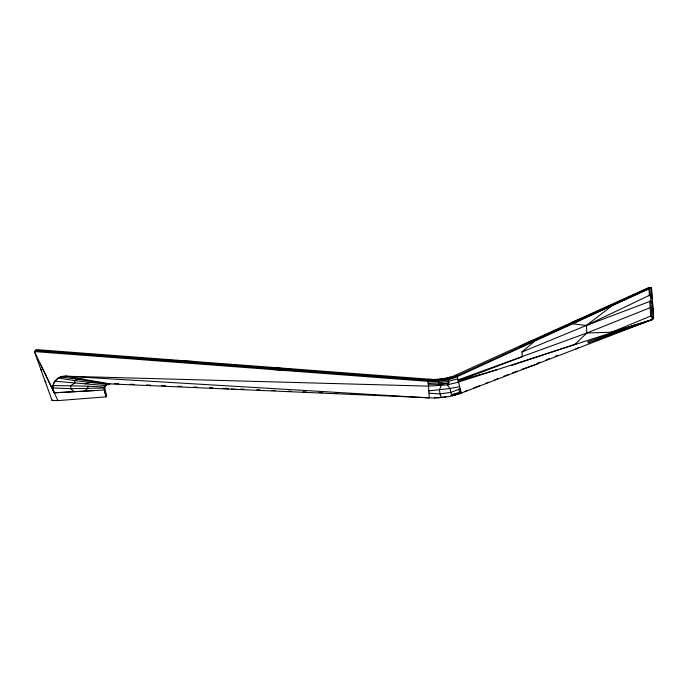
<?xml version="1.0" encoding="UTF-8"?>
<svg xmlns="http://www.w3.org/2000/svg" width="688" height="688" viewBox="0 0 688 688"><rect width="100%" height="100%" fill="white"/><g stroke="black" fill="none" stroke-linecap="round" stroke-linejoin="round"><path stroke-width="1.03" d="M57.981 400.605L34.4 351.577L428.091 381.315L432.546 381.496L433.337 380.146L432.855 379.466L36.283 349.607L34.4 351.577L52.082 400.554L57.981 400.605L106.004 396.856L104.421 389.993L104.567 385.925L104.49 389.236M429.544 381.41L430.206 379.363A28.819 13.416 -3 0 0 436.949 379.389M105.685 395.488L105.995 396.864L104.421 389.993L54.249 392.822C49.682 384.902 57.138 375.192 65.824 376.207L428.701 386.149L447.286 384.85L458.217 382.201L652.104 319.645L653.6 318.226L651.562 287.584L648.861 287.489L454.648 375.536L457.193 376.68L651.562 287.584L456.17 376.224C447.501 379.871 437.8 381.548 428.426 380.498L35.157 350.785M105.943 384.996L106.399 384.678A6.777 5.521 29 0 1 108.369 383.956L109.899 383.526L106.399 384.678L104.782 386.303L104.421 389.993L104.739 385.409L104.352 386.622M104.361 386.665L106.58 395.574L106.279 396.735M104.413 387.146L87.978 386.174L87.694 388.505L84.349 391.128M449.384 379.415L449.479 378.727L447.742 377.85L441.085 379.045L441.868 380.894A32.8 15.919 -3.9 0 0 447.94 379.776L449.384 379.415A32.8 15.919 -3.9 0 0 457.193 376.68L461.373 393.338L449.023 396.623L434.833 398.017L109.168 383.87A6.794 5.547 29.2 0 0 107.053 384.351M441.868 380.894L438.746 381.238L438.462 382.812L438.703 384.343L441.051 385.684L439.469 389.967L439.985 393.914L441.369 397.664L442.143 397.148M106.683 383.973L104.481 386.802L104.421 389.993M461.106 393.158L652.104 319.645L653.445 318.682L653.454 317.727M434.833 398.017L435.04 397.406L439.193 397.836M428.925 379.269L428.091 381.315L429.312 397.922L65.824 376.207L60.639 376.964L58.325 378.013M104.378 387.258L106.649 384.308L74.476 380.567L58.317 378.022L54.816 381.221A15.145 12.522 26.4 0 0 54.24 392.822L94.385 390.56M165.92 360.813L166.247 360.134L193.345 361.475M649.979 287.704L652.104 319.645L588.171 342.977L587.827 341.738L652.104 319.645L610.05 332.605M653.445 318.682L652.241 297.964M652.594 308.878L652.938 308.413M431.032 381.47L431.514 379.432M447.94 379.776L448.997 382.881L447.286 384.85L450.021 388.514L450.726 392.401L452.274 395.97L460.736 391.111M455.439 395.204L456.058 394.508L454.295 393.923M574.549 344.671L586.898 332.992L651.278 307.235M496.994 369.688L458.01 381.092L522.39 356.676L521.934 351.998L534.335 341.454M611.469 306.229L586.331 325.484L521.934 351.998M52.082 400.554L52.924 399.934M575.813 349.126L578.29 347.664M649.051 287.627L649.696 287.446M520.782 346.941L520.076 346.554L532.331 340.293M650.452 294.825L586.331 325.484L572.898 323.842L585.213 317.581L584.671 317.194L571.178 322.672M520.076 346.554L649.24 287.816M108.369 383.956L93.069 381.651L85.123 383.827M610.144 332.82L650.753 316.016L652.491 317.022L650.753 316.016L649.756 300.974M623.921 329.397L636.907 324.289M537.294 363.298L540.269 362.137M546.22 359.824L549.196 358.663M555.147 356.341L558.123 355.189M464.813 391.438L467.797 390.285M473.748 387.972L479.708 385.658M485.668 383.345L488.652 382.193M494.612 379.879L497.587 378.727M503.547 376.413L508.518 374.487M512.491 372.948L517.453 371.021M650.865 301.034L586.331 325.484L586.898 332.992L457.804 379.991M460.109 388.883L450.726 392.401L439.985 393.914L429.071 393.218M521.444 369.508L537.663 363.866M511.218 365.577L518.348 363.195M519.371 362.851L576.424 343.819M455.662 375.992C447.561 379.088 438.841 380.464 430.172 380.06M649.334 287.911L650.943 287.395M457.013 394.198L459.885 393.287M649.145 287.722L650.831 287.747L650.04 288.616L648.879 287.808M450.201 377.17L447.742 377.85M650.229 288.263L651.355 287.868L651.897 298.429M457.597 378.89L448.714 381.272L438.462 382.812L428.332 383.25M457.623 393.57L450.709 395.342M451.423 394.663L457.167 393.183M451.973 395.523L456.058 394.508M459.472 386.656L450.021 388.514L428.951 390.861M443.812 378.658L445.145 378.417M448.997 382.881L438.703 384.343L428.461 384.214M443.915 396.95L445.678 396.761M439.271 384.274L447.639 383.354L448.026 385.005M432.546 381.496A32.8 15.919 -3.9 0 0 437.181 381.358L438.746 381.238M586.898 332.992L613.326 332.158M104.215 388.049L70.649 388.66L52.95 387.98M53.071 385.538L87.978 386.174M83.437 379.269L77.529 379.217L60.639 376.964M335.202 393.201L337.344 393.295M351.301 393.88L353.451 393.975M367.409 394.559L369.551 394.654M114.208 383.551L118.499 383.732M130.299 384.248L134.59 384.437M146.389 384.945L150.681 385.134M161.405 385.598L165.696 385.787M177.495 386.303L181.787 386.484M193.586 387L196.811 387.138M209.677 387.697L212.902 387.843M224.701 388.359L227.917 388.496M240.791 389.064L244.008 389.21M256.882 389.769L260.098 389.915M271.898 390.431L275.114 390.578M287.988 391.145L291.213 391.283M303.012 391.799L306.229 391.945M319.103 392.513L322.319 392.65M270.573 369.422L297.13 370.72L297.44 370.041L428.59 380.086M649.893 287.532L648.87 287.55M106.141 395.54L106.58 395.574M222.344 388.376L228.468 388.823M231.521 389.047L237.644 389.494M35.535 350.398L297.44 370.041L271.872 367.409M54.816 381.221L105.333 385.555M104.103 388.686L104.542 388.729M433.259 380.825L437.181 381.358M93.069 381.651L77.529 379.217L74.476 380.567L75.026 382.958L70.89 385.478L70.649 388.66L74.313 391.687M65.824 376.207L109.865 383.87M648.861 287.455L649.532 287.644M104.481 390.947L105.359 391.463M45.012 380.963L45.941 382.313M40.136 363.505L53.81 391.928A12.977 10.724 26.4 0 0 54.24 392.822M458.509 389.03L460.048 392.435M653.419 317.684L653.6 318.166M41.211 369.232L41.469 371.167M428.211 382.287L428.701 386.149M651.871 301.335L652 303.322M648.939 288.599L649.429 295.978M445.678 396.555L445.686 397.157M454.716 375.579A28.793 14.328 -2.2 0 1 450.27 377.23M443.751 378.563A28.819 13.536 -3 0 1 436.94 379.286M450.176 377.144A28.939 14.087 -2.7 0 1 446.426 378.116M441.128 379.174A28.801 13.605 -3 0 1 432.821 379.595"/></g></svg>
